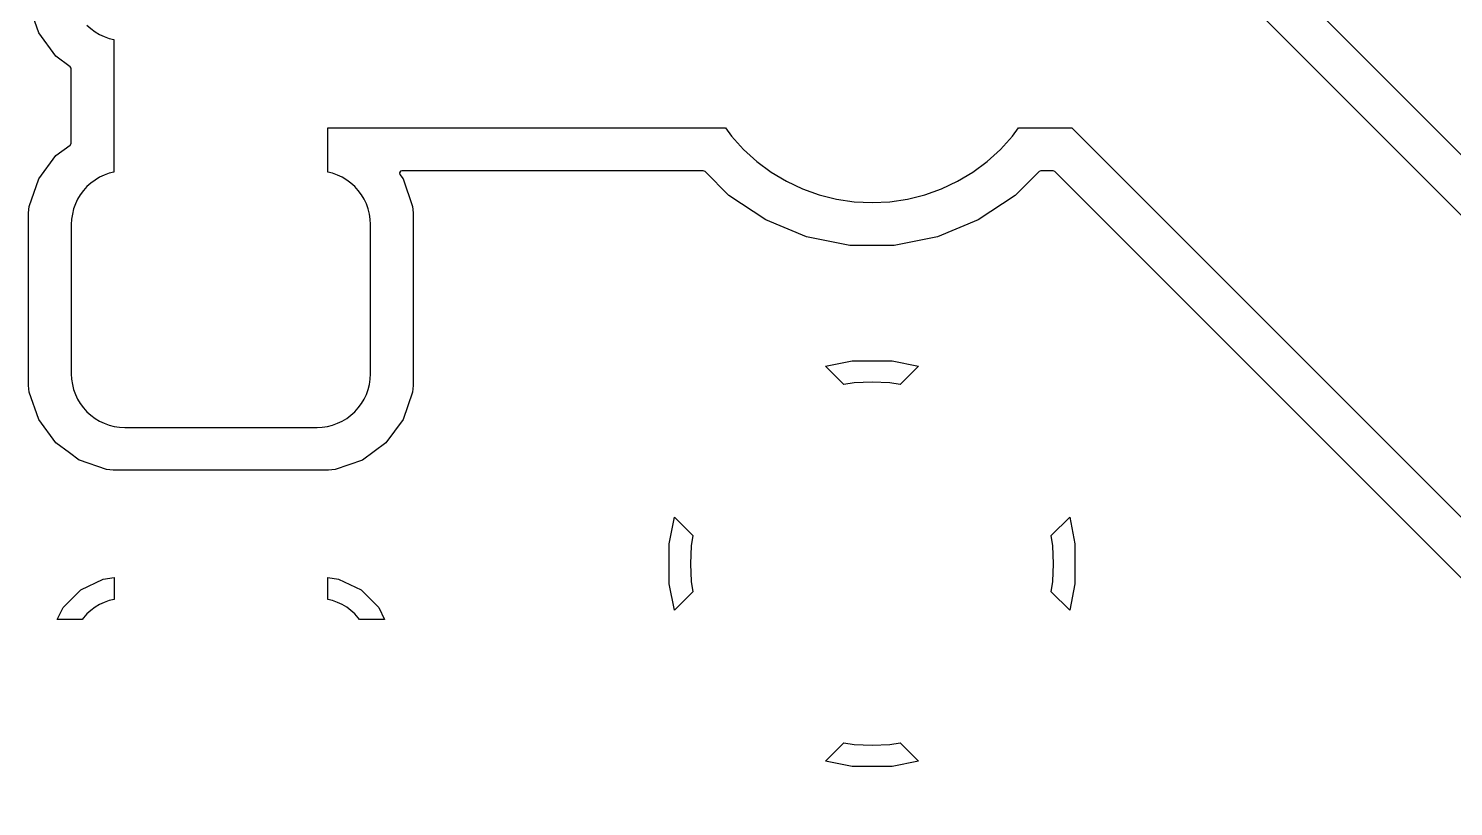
# Model space of a CAD drawing. Header units: metres. Extents: x 44.9 to 117.2, y -105.5 to -49.4.
# Drawn here: x 69.58 to 76.25, y -67.94 to -64.3 of the extents above; entities that cross this region are included whole.
import ezdxf

# ---------------------------------------------------------------- set-up
doc = ezdxf.new("R2010")
doc.units = ezdxf.units.M

msp = doc.modelspace()

# ---------------------------------------------------------------- linework, layer by layer
for points in [[(75.1225, -63.7179), (77.8761, -66.4714)], [(80.4512, -69.3297), (75.0297, -63.9083)], [(79.7975, -70.3741), (74.3892, -64.9659), (74.3811, -64.9625), (74.3229, -64.9625), (74.3148, -64.9659), (74.2027, -65.078), (74.2027, -65.078), (74.2027, -65.078), (74.2027, -65.078), (74.2027, -65.078), (74.2027, -65.078), (74.0306, -65.1929), (74.0306, -65.1929), (74.0306, -65.1929), (74.0306, -65.1929), (74.0306, -65.1929), (74.0306, -65.1929), (73.8394, -65.2721), (73.8394, -65.2721), (73.8394, -65.2721), (73.8394, -65.2721), (73.8394, -65.2721), (73.8394, -65.2721), (73.6365, -65.3125), (73.6365, -65.3125), (73.6365, -65.3125), (73.6365, -65.3125), (73.6365, -65.3125), (73.6365, -65.3125), (73.4295, -65.3125), (73.4295, -65.3125), (73.4295, -65.3125), (73.4295, -65.3125), (73.4295, -65.3125), (73.4295, -65.3125), (73.2266, -65.2721), (73.2266, -65.2721), (73.2266, -65.2721), (73.2266, -65.2721), (73.2266, -65.2721), (73.2266, -65.2721), (73.0354, -65.1929), (73.0354, -65.1929), (73.0354, -65.1929), (73.0354, -65.1929), (73.0354, -65.1929), (73.0354, -65.1929), (72.8633, -65.078), (72.8633, -65.078), (72.8633, -65.078), (72.8633, -65.078), (72.8633, -65.078), (72.8633, -65.078), (72.7512, -64.9659), (72.7431, -64.9625), (71.3321, -64.9625), (71.3252, -64.9647), (71.3207, -64.9723), (71.3228, -64.9808), (71.3378, -65.0011), (71.3378, -65.0011), (71.3378, -65.0011), (71.3378, -65.0011), (71.3378, -65.0011), (71.3378, -65.0011), (71.3378, -65.0011), (71.3378, -65.0011), (71.3826, -65.1293), (71.3826, -65.1293), (71.3826, -65.1293), (71.3826, -65.1293), (71.3826, -65.1293), (71.3826, -65.1293), (71.3855, -65.1597), (71.3855, -65.1597), (71.3855, -65.1597), (71.3855, -65.1597), (71.3855, -65.9683), (71.3855, -65.9683), (71.3855, -65.9683), (71.3855, -65.9683), (71.3826, -65.9987), (71.3826, -65.9987), (71.3826, -65.9987), (71.3826, -65.9987), (71.3826, -65.9987), (71.3826, -65.9987), (71.3378, -66.1269), (71.3378, -66.1269), (71.3378, -66.1269), (71.3378, -66.1269), (71.3378, -66.1269), (71.3378, -66.1269), (71.3378, -66.1269), (71.3378, -66.1269), (71.2572, -66.2362), (71.2572, -66.2362), (71.2572, -66.2362), (71.2572, -66.2362), (71.2572, -66.2362), (71.2572, -66.2362), (71.2572, -66.2362), (71.2572, -66.2362), (71.1479, -66.3168), (71.1479, -66.3168), (71.1479, -66.3168), (71.1479, -66.3168), (71.1479, -66.3168), (71.1479, -66.3168), (71.1479, -66.3168), (71.1479, -66.3168), (71.0197, -66.3616), (71.0197, -66.3616), (71.0197, -66.3616), (71.0197, -66.3616), (71.0197, -66.3616), (71.0197, -66.3616), (70.9893, -66.3645), (70.9893, -66.3645), (70.9893, -66.3645), (70.9893, -66.3645), (69.9807, -66.3645), (69.9807, -66.3645), (69.9807, -66.3645), (69.9807, -66.3645), (69.9503, -66.3616), (69.9503, -66.3616), (69.9503, -66.3616), (69.9503, -66.3616), (69.9503, -66.3616), (69.9503, -66.3616), (69.9503, -66.3616), (69.9503, -66.3616), (69.9503, -66.3616), (69.9503, -66.3616), (69.9503, -66.3616), (69.9503, -66.3616), (69.9503, -66.3616), (69.9503, -66.3616), (69.9503, -66.3616), (69.8227, -66.317), (69.8221, -66.3168), (69.8221, -66.3168), (69.8221, -66.3168), (69.8221, -66.3168), (69.8221, -66.3168), (69.8221, -66.3168), (69.8221, -66.3168), (69.8221, -66.3168), (69.8221, -66.3168), (69.8221, -66.3168), (69.8221, -66.3168), (69.8221, -66.3168), (69.8221, -66.3168), (69.8221, -66.3168), (69.8221, -66.3168), (69.8221, -66.3168), (69.8221, -66.3168), (69.8221, -66.3168), (69.8221, -66.3168), (69.8221, -66.3168), (69.8221, -66.3168), (69.8221, -66.3168), (69.8221, -66.3168), (69.8221, -66.3168), (69.8221, -66.3168), (69.8221, -66.3168), (69.8221, -66.3168), (69.8221, -66.3168), (69.8221, -66.3168), (69.8221, -66.3168), (69.8221, -66.3168), (69.8221, -66.3168), (69.7761, -66.2829), (69.7128, -66.2362), (69.7128, -66.2362), (69.7128, -66.2362), (69.7128, -66.2362), (69.7128, -66.2362), (69.7128, -66.2362), (69.7128, -66.2362), (69.7128, -66.2362), (69.6322, -66.1269), (69.6322, -66.1269), (69.6322, -66.1269), (69.6322, -66.1269), (69.6322, -66.1269), (69.6322, -66.1269), (69.6322, -66.1269), (69.6322, -66.1269), (69.6322, -66.1269), (69.6322, -66.1269), (69.6322, -66.1269), (69.6322, -66.1269), (69.6322, -66.1269), (69.5874, -65.9987), (69.5874, -65.9987), (69.5874, -65.9987), (69.5874, -65.9987), (69.5874, -65.9987), (69.5874, -65.9987), (69.5845, -65.9683), (69.5845, -65.9683), (69.5845, -65.9683), (69.5845, -65.9683), (69.5845, -65.1597), (69.5845, -65.1597), (69.5845, -65.1597), (69.5845, -65.1597), (69.5874, -65.1293), (69.5874, -65.1293), (69.5874, -65.1293), (69.5874, -65.1293), (69.5874, -65.1293), (69.5874, -65.1293), (69.6322, -65.0011), (69.6322, -65.0011), (69.6322, -65.0011), (69.6322, -65.0011), (69.6322, -65.0011), (69.6322, -65.0011), (69.6322, -65.0011), (69.6322, -65.0011), (69.6322, -65.0011), (69.6322, -65.0011), (69.6322, -65.0011), (69.6322, -65.0011), (69.6322, -65.0011), (69.7128, -64.8919), (69.7128, -64.8919), (69.7128, -64.8919), (69.7128, -64.8919), (69.7128, -64.8919), (69.7128, -64.8919), (69.7128, -64.8918), (69.7128, -64.8918), (69.7128, -64.8918), (69.7128, -64.8918), (69.7128, -64.8918), (69.7128, -64.8918), (69.7798, -64.8424), (69.7798, -64.8424), (69.7811, -64.8413), (69.7845, -64.8332), (69.7845, -64.4848), (69.7844, -64.4831), (69.7798, -64.4756), (69.7128, -64.4262), (69.7128, -64.4262), (69.7128, -64.4262), (69.7128, -64.4262), (69.7128, -64.4262), (69.7128, -64.4262), (69.7128, -64.4262), (69.7128, -64.4262), (69.6322, -64.3169), (69.6322, -64.3169), (69.6322, -64.3169), (69.6322, -64.3169), (69.6322, -64.3169), (69.6322, -64.3169), (69.6322, -64.3169), (69.6322, -64.3169), (69.6322, -64.3169), (69.6322, -64.3169), (69.6322, -64.3169), (69.6322, -64.3169), (69.6322, -64.3169), (69.5874, -64.1887)], [(69.8582, -64.2808), (69.8764, -64.2973), (69.8961, -64.3119), (69.9172, -64.3245), (69.9393, -64.335), (69.9624, -64.3432), (69.9624, -64.3432), (69.9847, -64.3488), (69.9847, -64.3488), (69.9847, -64.3488), (69.9847, -64.3488), (69.9847, -64.3488), (69.9847, -64.3488), (69.9847, -64.3488), (69.9847, -64.3488), (69.9847, -64.3488), (69.9847, -64.3488), (69.9847, -64.3488), (69.9847, -64.3488), (69.9847, -64.3488), (69.9847, -64.3488), (69.9847, -64.3488), (69.9847, -64.3488), (69.9847, -64.3488), (69.9847, -64.3488), (69.9847, -64.3488), (69.9847, -64.3488), (69.9847, -64.3488), (69.9847, -64.3488), (69.9847, -64.3488), (69.9847, -64.3488), (69.9847, -64.3488), (69.9847, -64.3488), (69.9847, -64.3488), (69.9847, -64.3488), (69.9847, -64.3488), (69.9847, -64.3488), (69.9847, -64.9692), (69.9847, -64.9692), (69.9847, -64.9692), (69.9847, -64.9692), (69.9847, -64.9692), (69.9847, -64.9692), (69.9847, -64.9692), (69.9847, -64.9692), (69.9847, -64.9692), (69.9847, -64.9692), (69.9847, -64.9692), (69.9847, -64.9692), (69.9847, -64.9692), (69.9847, -64.9692), (69.9847, -64.9692), (69.9847, -64.9692), (69.9847, -64.9692), (69.9847, -64.9692), (69.9847, -64.9692), (69.9847, -64.9692), (69.9847, -64.9692), (69.9847, -64.9692), (69.9847, -64.9692), (69.9847, -64.9692), (69.9847, -64.9692), (69.9847, -64.9692), (69.9847, -64.9692), (69.9847, -64.9692), (69.9847, -64.9692), (69.9847, -64.9692), (69.9624, -64.9748), (69.9393, -64.983), (69.9172, -64.9935), (69.8961, -65.0061), (69.8764, -65.0207), (69.8582, -65.0372), (69.8417, -65.0554), (69.8271, -65.0751), (69.8145, -65.0962), (69.804, -65.1183), (69.7958, -65.1414), (69.7958, -65.1414), (69.7898, -65.1652), (69.7862, -65.1895), (69.785, -65.214), (69.785, -65.914), (69.7862, -65.9385)], [(69.7862, -65.9385), (69.7898, -65.9628), (69.7958, -65.9866), (69.804, -66.0097), (69.8145, -66.0318), (69.8271, -66.0529), (69.8417, -66.0726), (69.8582, -66.0908), (69.8764, -66.1073), (69.8961, -66.1219), (69.9172, -66.1345), (69.9393, -66.145), (69.9624, -66.1532), (69.9624, -66.1532), (69.9862, -66.1592), (70.0105, -66.1628), (70.035, -66.164), (70.935, -66.164), (70.9595, -66.1628), (70.9838, -66.1592), (71.0076, -66.1532), (71.0307, -66.145), (71.0528, -66.1345), (71.0739, -66.1219), (71.0936, -66.1073), (71.1118, -66.0908), (71.1283, -66.0726), (71.1429, -66.0529), (71.1555, -66.0318), (71.166, -66.0097), (71.1742, -65.9866), (71.1742, -65.9866), (71.1802, -65.9628), (71.1838, -65.9385), (71.185, -65.914), (71.185, -65.214), (71.1838, -65.1895), (71.1802, -65.1652), (71.1742, -65.1414), (71.166, -65.1183), (71.1555, -65.0962), (71.1429, -65.0751), (71.1283, -65.0554), (71.1118, -65.0372), (71.0936, -65.0207), (71.0739, -65.0061), (71.0528, -64.9935), (71.0307, -64.983), (71.0076, -64.9748), (71.0076, -64.9748), (70.9853, -64.9692), (70.9853, -64.9692), (70.9853, -64.9692), (70.9853, -64.9692), (70.9853, -64.9692), (70.9853, -64.9692), (70.9853, -64.9692), (70.9853, -64.9692), (70.9853, -64.9692), (70.9853, -64.9692), (70.9853, -64.9692), (70.9853, -64.9692), (70.9853, -64.9692), (70.9853, -64.9692), (70.9853, -64.9692), (70.9853, -64.9692), (70.9853, -64.9692), (70.9853, -64.9692), (70.9853, -64.9692), (70.9853, -64.9692), (70.9853, -64.9692), (70.9853, -64.9692), (70.9853, -64.9692), (70.9853, -64.9692), (70.9853, -64.9692), (70.9853, -64.9692), (70.9853, -64.9692), (70.9853, -64.9692), (70.9853, -64.9692), (70.9853, -64.9692), (70.9853, -64.7623), (70.9853, -64.7623), (70.9853, -64.7623), (70.9853, -64.7623), (70.9853, -64.7623), (70.9853, -64.7623), (70.9853, -64.7623), (70.9853, -64.7623), (70.9853, -64.7623), (70.9853, -64.7623), (70.9853, -64.7623), (70.9853, -64.7623), (70.9853, -64.7623), (70.9853, -64.7623), (70.9853, -64.7623), (70.9853, -64.7623), (70.9853, -64.7623), (70.9853, -64.7623), (70.9853, -64.7623), (70.9853, -64.7623), (70.9853, -64.7623), (70.9853, -64.7623), (70.9853, -64.7623), (70.9853, -64.7623), (70.9853, -64.7623), (70.9853, -64.7623), (70.9853, -64.7623), (70.9853, -64.7623), (70.9853, -64.7623), (70.9853, -64.7623), (70.9853, -64.7623), (70.9853, -64.7623), (70.9853, -64.7623), (70.9853, -64.7623), (72.847, -64.7623), (72.847, -64.7623), (72.847, -64.7623), (72.847, -64.7623), (72.847, -64.7623), (72.847, -64.7623), (72.847, -64.7623), (72.847, -64.7623), (72.847, -64.7623), (72.847, -64.7623), (72.847, -64.7623), (72.847, -64.7623), (72.847, -64.7623), (72.847, -64.7623), (72.847, -64.7623), (72.847, -64.7623), (72.847, -64.7623), (72.847, -64.7623), (72.847, -64.7623), (72.847, -64.7623), (72.847, -64.7623), (72.847, -64.7623), (72.8759, -64.8012), (72.932, -64.863), (72.9938, -64.9191), (73.0608, -64.9687), (73.1323, -65.0116), (73.2077, -65.0473), (73.2863, -65.0754), (73.2863, -65.0754), (73.3672, -65.0957), (73.4497, -65.1079), (73.533, -65.112), (73.6163, -65.1079), (73.6988, -65.0957), (73.7797, -65.0754), (73.8583, -65.0473), (73.9337, -65.0116), (74.0052, -64.9687), (74.0722, -64.9191), (74.134, -64.863), (74.1901, -64.8012), (74.219, -64.7623), (74.219, -64.7623), (74.219, -64.7623), (74.219, -64.7623), (74.219, -64.7623), (74.219, -64.7623), (74.219, -64.7623), (74.219, -64.7623), (74.219, -64.7623), (74.219, -64.7623), (74.219, -64.7623), (74.219, -64.7623), (74.219, -64.7623), (74.219, -64.7623), (74.219, -64.7623), (74.219, -64.7623), (74.219, -64.7623), (74.219, -64.7623), (74.219, -64.7623), (74.219, -64.7623), (74.219, -64.7623), (74.219, -64.7623), (74.4688, -64.7623), (74.4688, -64.7623), (74.4688, -64.7623), (74.4688, -64.7623), (74.4688, -64.7623), (74.4688, -64.7623), (74.4688, -64.7623), (74.4688, -64.7623), (74.4688, -64.7623), (74.4688, -64.7623), (74.4688, -64.7623), (74.4688, -64.7623), (74.4688, -64.7623), (74.4688, -64.7623), (74.4688, -64.7623), (74.4688, -64.7623), (74.4688, -64.7623), (74.4688, -64.7623), (79.8903, -70.1837)], [(73.4497, -65.9561), (73.4014, -65.9633), (73.4014, -65.9633), (73.4014, -65.9633), (73.4014, -65.9633), (73.4014, -65.9633), (73.4014, -65.9633), (73.4014, -65.9633), (73.4014, -65.9633), (73.4014, -65.9633), (73.4014, -65.9633), (73.4014, -65.9633), (73.4014, -65.9633), (73.4014, -65.9633), (73.4014, -65.9633), (73.4014, -65.9633), (73.4014, -65.9633), (73.4014, -65.9633), (73.4014, -65.9633), (73.4014, -65.9633), (73.4014, -65.9633), (73.3149, -65.8768), (73.3149, -65.8768), (73.3149, -65.8768), (73.3149, -65.8768), (73.3149, -65.8768), (73.3149, -65.8768), (73.3149, -65.8768), (73.3149, -65.8768), (73.3149, -65.8768), (73.3149, -65.8768), (73.3149, -65.8768), (73.3149, -65.8768), (73.3149, -65.8768), (73.3149, -65.8768), (73.3149, -65.8768), (73.3149, -65.8768), (73.3149, -65.8768), (73.3149, -65.8768), (73.3149, -65.8768), (73.3149, -65.8768), (73.3149, -65.8768), (73.3149, -65.8768), (73.3149, -65.8768), (73.3149, -65.8768), (73.3149, -65.8768), (73.3149, -65.8768), (73.3149, -65.8768), (73.3149, -65.8768), (73.3149, -65.8768), (73.3149, -65.8768), (73.3149, -65.8768), (73.3149, -65.8768), (73.3149, -65.8768), (73.3149, -65.8768), (73.3149, -65.8768), (73.3149, -65.8768), (73.3149, -65.8768), (73.3149, -65.8768), (73.3149, -65.8768), (73.3149, -65.8768), (73.3149, -65.8768), (73.3149, -65.8768), (73.3149, -65.8768), (73.3149, -65.8768), (73.3149, -65.8768), (73.3149, -65.8768), (73.4394, -65.852), (73.4394, -65.852), (73.4394, -65.852), (73.4394, -65.852), (73.4394, -65.852), (73.4394, -65.852), (73.6266, -65.852), (73.6266, -65.852), (73.6266, -65.852), (73.6266, -65.852), (73.6266, -65.852), (73.6266, -65.852), (73.7511, -65.8768), (73.7511, -65.8768), (73.7511, -65.8768), (73.7511, -65.8768), (73.7511, -65.8768), (73.7511, -65.8768), (73.7511, -65.8768), (73.7511, -65.8768), (73.7511, -65.8768), (73.7511, -65.8768), (73.7511, -65.8768), (73.7511, -65.8768), (73.7511, -65.8768), (73.7511, -65.8768), (73.7511, -65.8768), (73.7511, -65.8768), (73.7511, -65.8768), (73.7511, -65.8768), (73.7511, -65.8768), (73.7511, -65.8768), (73.7511, -65.8768), (73.7511, -65.8768), (73.7511, -65.8768), (73.7511, -65.8768), (73.7511, -65.8768), (73.7511, -65.8768), (73.7511, -65.8768), (73.7511, -65.8768), (73.7511, -65.8768), (73.7511, -65.8768), (73.7511, -65.8768), (73.7511, -65.8768), (73.7511, -65.8768), (73.7511, -65.8768), (73.7511, -65.8768), (73.7511, -65.8768), (73.7511, -65.8768), (73.7511, -65.8768), (73.7511, -65.8768), (73.7511, -65.8768), (73.7511, -65.8768), (73.7511, -65.8768), (73.7511, -65.8768), (73.7511, -65.8768), (73.7511, -65.8768), (73.7511, -65.8768), (73.6646, -65.9633), (73.6646, -65.9633), (73.6646, -65.9633), (73.6646, -65.9633), (73.6646, -65.9633), (73.6646, -65.9633), (73.6646, -65.9633), (73.6646, -65.9633), (73.6646, -65.9633), (73.6646, -65.9633), (73.6646, -65.9633), (73.6646, -65.9633), (73.6646, -65.9633), (73.6646, -65.9633), (73.6646, -65.9633), (73.6646, -65.9633), (73.6646, -65.9633), (73.6646, -65.9633), (73.6646, -65.9633), (73.6646, -65.9633), (73.6163, -65.9561), (73.533, -65.952), (73.4497, -65.9561)], [(72.583, -66.7084), (72.6078, -66.5839), (72.6078, -66.5839), (72.6078, -66.5839), (72.6078, -66.5839), (72.6078, -66.5839), (72.6078, -66.5839), (72.6078, -66.5839), (72.6078, -66.5839), (72.6078, -66.5839), (72.6078, -66.5839), (72.6078, -66.5839), (72.6078, -66.5839), (72.6078, -66.5839), (72.6078, -66.5839), (72.6078, -66.5839), (72.6078, -66.5839), (72.6078, -66.5839), (72.6078, -66.5839), (72.6078, -66.5839), (72.6078, -66.5839), (72.6078, -66.5839), (72.6078, -66.5839), (72.6078, -66.5839), (72.6078, -66.5839), (72.6078, -66.5839), (72.6078, -66.5839), (72.6078, -66.5839), (72.6078, -66.5839), (72.6078, -66.5839), (72.6078, -66.5839), (72.6078, -66.5839), (72.6078, -66.5839), (72.6078, -66.5839), (72.6078, -66.5839), (72.6078, -66.5839), (72.6078, -66.5839), (72.6078, -66.5839), (72.6078, -66.5839), (72.6078, -66.5839), (72.6078, -66.5839), (72.6078, -66.5839), (72.6078, -66.5839), (72.6078, -66.5839), (72.6078, -66.5839), (72.6078, -66.5839), (72.6078, -66.5839), (72.6943, -66.6704), (72.6943, -66.6704), (72.6943, -66.6704), (72.6943, -66.6704), (72.6943, -66.6704), (72.6943, -66.6704), (72.6943, -66.6704), (72.6943, -66.6704), (72.6943, -66.6704), (72.6943, -66.6704), (72.6943, -66.6704), (72.6943, -66.6704), (72.6943, -66.6704), (72.6943, -66.6704), (72.6943, -66.6704), (72.6943, -66.6704), (72.6943, -66.6704), (72.6943, -66.6704), (72.6943, -66.6704), (72.6943, -66.6704), (72.6871, -66.7187), (72.683, -66.802), (72.6871, -66.8853), (72.6943, -66.9336), (72.6943, -66.9336), (72.6943, -66.9336), (72.6943, -66.9336), (72.6943, -66.9336), (72.6943, -66.9336), (72.6943, -66.9336), (72.6943, -66.9336), (72.6943, -66.9336), (72.6943, -66.9336), (72.6943, -66.9336), (72.6943, -66.9336), (72.6943, -66.9336), (72.6943, -66.9336), (72.6943, -66.9336), (72.6943, -66.9336), (72.6943, -66.9336), (72.6943, -66.9336), (72.6943, -66.9336), (72.6943, -66.9336), (72.6078, -67.0201), (72.6078, -67.0201), (72.6078, -67.0201), (72.6078, -67.0201), (72.6078, -67.0201), (72.6078, -67.0201), (72.6078, -67.0201), (72.6078, -67.0201), (72.6078, -67.0201), (72.6078, -67.0201), (72.6078, -67.0201), (72.6078, -67.0201), (72.6078, -67.0201), (72.6078, -67.0201), (72.6078, -67.0201), (72.6078, -67.0201), (72.6078, -67.0201), (72.6078, -67.0201), (72.6078, -67.0201), (72.6078, -67.0201), (72.6078, -67.0201), (72.6078, -67.0201), (72.6078, -67.0201), (72.6078, -67.0201), (72.6078, -67.0201), (72.6078, -67.0201), (72.6078, -67.0201), (72.6078, -67.0201), (72.6078, -67.0201), (72.6078, -67.0201), (72.6078, -67.0201), (72.6078, -67.0201), (72.6078, -67.0201), (72.6078, -67.0201), (72.6078, -67.0201), (72.6078, -67.0201), (72.6078, -67.0201), (72.6078, -67.0201), (72.6078, -67.0201), (72.6078, -67.0201), (72.6078, -67.0201), (72.6078, -67.0201), (72.6078, -67.0201), (72.6078, -67.0201), (72.6078, -67.0201), (72.6078, -67.0201), (72.583, -66.8956), (72.583, -66.8956), (72.583, -66.8956), (72.583, -66.8956), (72.583, -66.8956), (72.583, -66.8956), (72.583, -66.7084), (72.583, -66.7084), (72.583, -66.7084), (72.583, -66.7084), (72.583, -66.7084), (72.583, -66.7084)], [(74.3717, -66.9336), (74.3789, -66.8853), (74.383, -66.802), (74.3789, -66.7187), (74.3717, -66.6704), (74.3717, -66.6704), (74.3717, -66.6704), (74.3717, -66.6704), (74.3717, -66.6704), (74.3717, -66.6704), (74.3717, -66.6704), (74.3717, -66.6704), (74.3717, -66.6704), (74.3717, -66.6704), (74.3717, -66.6704), (74.3717, -66.6704), (74.3717, -66.6704), (74.3717, -66.6704), (74.3717, -66.6704), (74.3717, -66.6704), (74.3717, -66.6704), (74.3717, -66.6704), (74.3717, -66.6704), (74.3717, -66.6704), (74.4582, -66.5839), (74.4582, -66.5839), (74.4582, -66.5839), (74.4582, -66.5839), (74.4582, -66.5839), (74.4582, -66.5839), (74.4582, -66.5839), (74.4582, -66.5839), (74.4582, -66.5839), (74.4582, -66.5839), (74.4582, -66.5839), (74.4582, -66.5839), (74.4582, -66.5839), (74.4582, -66.5839), (74.4582, -66.5839), (74.4582, -66.5839), (74.4582, -66.5839), (74.4582, -66.5839), (74.4582, -66.5839), (74.4582, -66.5839), (74.4582, -66.5839), (74.4582, -66.5839), (74.4582, -66.5839), (74.4582, -66.5839), (74.4582, -66.5839), (74.4582, -66.5839), (74.4582, -66.5839), (74.4582, -66.5839), (74.4582, -66.5839), (74.4582, -66.5839), (74.4582, -66.5839), (74.4582, -66.5839), (74.4582, -66.5839), (74.4582, -66.5839), (74.4582, -66.5839), (74.4582, -66.5839), (74.4582, -66.5839), (74.4582, -66.5839), (74.4582, -66.5839), (74.4582, -66.5839), (74.4582, -66.5839), (74.4582, -66.5839), (74.4582, -66.5839), (74.4582, -66.5839), (74.4582, -66.5839), (74.4582, -66.5839), (74.483, -66.7084), (74.483, -66.7084), (74.483, -66.7084), (74.483, -66.7084), (74.483, -66.7084), (74.483, -66.7084), (74.483, -66.8956), (74.483, -66.8956), (74.483, -66.8956), (74.483, -66.8956), (74.483, -66.8956), (74.483, -66.8956), (74.4582, -67.0201), (74.4582, -67.0201), (74.4582, -67.0201), (74.4582, -67.0201), (74.4582, -67.0201), (74.4582, -67.0201), (74.4582, -67.0201), (74.4582, -67.0201), (74.4582, -67.0201), (74.4582, -67.0201), (74.4582, -67.0201), (74.4582, -67.0201), (74.4582, -67.0201), (74.4582, -67.0201), (74.4582, -67.0201), (74.4582, -67.0201), (74.4582, -67.0201), (74.4582, -67.0201), (74.4582, -67.0201), (74.4582, -67.0201), (74.4582, -67.0201), (74.4582, -67.0201), (74.4582, -67.0201), (74.4582, -67.0201), (74.4582, -67.0201), (74.4582, -67.0201), (74.4582, -67.0201), (74.4582, -67.0201), (74.4582, -67.0201), (74.4582, -67.0201), (74.4582, -67.0201), (74.4582, -67.0201), (74.4582, -67.0201), (74.4582, -67.0201), (74.4582, -67.0201), (74.4582, -67.0201), (74.4582, -67.0201), (74.4582, -67.0201), (74.4582, -67.0201), (74.4582, -67.0201), (74.4582, -67.0201), (74.4582, -67.0201), (74.4582, -67.0201), (74.4582, -67.0201), (74.4582, -67.0201), (74.4582, -67.0201), (74.3717, -66.9336), (74.3717, -66.9336), (74.3717, -66.9336), (74.3717, -66.9336), (74.3717, -66.9336), (74.3717, -66.9336), (74.3717, -66.9336), (74.3717, -66.9336), (74.3717, -66.9336), (74.3717, -66.9336), (74.3717, -66.9336), (74.3717, -66.9336), (74.3717, -66.9336), (74.3717, -66.9336), (74.3717, -66.9336), (74.3717, -66.9336), (74.3717, -66.9336), (74.3717, -66.9336), (74.3717, -66.9336), (74.3717, -66.9336)], [(69.8417, -67.0554), (69.8354, -67.064), (69.8354, -67.064), (69.8354, -67.064), (69.8354, -67.064), (69.8354, -67.064), (69.8354, -67.064), (69.8354, -67.064), (69.8354, -67.064), (69.8354, -67.064), (69.8354, -67.064), (69.8354, -67.064), (69.8354, -67.064), (69.8354, -67.064), (69.8354, -67.064), (69.8354, -67.064), (69.8354, -67.064), (69.8354, -67.064), (69.8354, -67.064), (69.8354, -67.064), (69.8354, -67.064), (69.8354, -67.064), (69.8354, -67.064), (69.7187, -67.064), (69.7187, -67.064), (69.7187, -67.064), (69.7187, -67.064), (69.7187, -67.064), (69.7187, -67.064), (69.7187, -67.064), (69.7187, -67.064), (69.7187, -67.064), (69.7187, -67.064), (69.7187, -67.064), (69.7187, -67.064), (69.7187, -67.064), (69.7187, -67.064), (69.7187, -67.064), (69.7187, -67.064), (69.7187, -67.064), (69.7187, -67.064), (69.7187, -67.064), (69.7187, -67.064), (69.7187, -67.064), (69.7187, -67.064), (69.7187, -67.064), (69.7187, -67.064), (69.7187, -67.064), (69.7187, -67.064), (69.7187, -67.064), (69.7187, -67.064), (69.7187, -67.064), (69.7187, -67.064), (69.7187, -67.064), (69.7187, -67.064), (69.7187, -67.064), (69.7187, -67.064), (69.7187, -67.064), (69.7187, -67.064), (69.7187, -67.064), (69.7187, -67.064), (69.7187, -67.064), (69.7187, -67.064), (69.7187, -67.064), (69.7187, -67.064), (69.7187, -67.064), (69.7187, -67.064), (69.7187, -67.064), (69.7187, -67.064), (69.7462, -67.0078), (69.7462, -67.0078), (69.7462, -67.0078), (69.7462, -67.0078), (69.7462, -67.0078), (69.7462, -67.0078), (69.7462, -67.0078), (69.7462, -67.0078), (69.8288, -66.9252), (69.8288, -66.9252), (69.8288, -66.9252), (69.8288, -66.9252), (69.8288, -66.9252), (69.8288, -66.9252), (69.8288, -66.9252), (69.8288, -66.9252), (69.9337, -66.8739), (69.9337, -66.8739), (69.9337, -66.8739), (69.9337, -66.8739), (69.9337, -66.8739), (69.9337, -66.8739), (69.9337, -66.8739), (69.9337, -66.8739), (69.9337, -66.8739), (69.9337, -66.8739), (69.985, -66.8664), (69.985, -66.8664), (69.985, -66.8664), (69.985, -66.8664), (69.985, -66.8664), (69.985, -66.8664), (69.985, -66.8664), (69.985, -66.8664), (69.985, -66.8664), (69.985, -66.8664), (69.985, -66.8664), (69.985, -66.8664), (69.985, -66.8664), (69.985, -66.8664), (69.985, -66.8664), (69.985, -66.8664), (69.985, -66.8664), (69.985, -66.8664), (69.985, -66.8664), (69.985, -66.8664), (69.985, -66.8664), (69.985, -66.8664), (69.985, -66.8664), (69.985, -66.8664), (69.985, -66.8664), (69.985, -66.8664), (69.985, -66.8664), (69.985, -66.8664), (69.985, -66.8664), (69.985, -66.8664), (69.985, -66.8664), (69.985, -66.8664), (69.985, -66.8664), (69.985, -66.8664), (69.985, -66.8664), (69.985, -66.8664), (69.985, -66.8664), (69.985, -66.8664), (69.985, -66.9691), (69.985, -66.9691), (69.985, -66.9691), (69.985, -66.9691), (69.985, -66.9691), (69.985, -66.9691), (69.985, -66.9691), (69.985, -66.9691), (69.985, -66.9691), (69.985, -66.9691), (69.985, -66.9691), (69.985, -66.9691), (69.985, -66.9691), (69.985, -66.9691), (69.985, -66.9691), (69.985, -66.9691), (69.985, -66.9691), (69.985, -66.9691), (69.985, -66.9691), (69.985, -66.9691), (69.985, -66.9691), (69.985, -66.9691), (69.985, -66.9691), (69.985, -66.9691), (69.985, -66.9691), (69.985, -66.9691), (69.985, -66.9691), (69.985, -66.9691), (69.985, -66.9691), (69.985, -66.9691), (69.9624, -66.9748), (69.9393, -66.983), (69.9172, -66.9935), (69.8961, -67.0061), (69.8764, -67.0207), (69.8582, -67.0372), (69.8417, -67.0554)], [(71.0076, -66.9748), (70.985, -66.9691), (70.985, -66.9691), (70.985, -66.9691), (70.985, -66.9691), (70.985, -66.9691), (70.985, -66.9691), (70.985, -66.9691), (70.985, -66.9691), (70.985, -66.9691), (70.985, -66.9691), (70.985, -66.9691), (70.985, -66.9691), (70.985, -66.9691), (70.985, -66.9691), (70.985, -66.9691), (70.985, -66.9691), (70.985, -66.9691), (70.985, -66.9691), (70.985, -66.9691), (70.985, -66.9691), (70.985, -66.9691), (70.985, -66.9691), (70.985, -66.9691), (70.985, -66.9691), (70.985, -66.9691), (70.985, -66.9691), (70.985, -66.9691), (70.985, -66.9691), (70.985, -66.9691), (70.985, -66.9691), (70.985, -66.8664), (70.985, -66.8664), (70.985, -66.8664), (70.985, -66.8664), (70.985, -66.8664), (70.985, -66.8664), (70.985, -66.8664), (70.985, -66.8664), (70.985, -66.8664), (70.985, -66.8664), (70.985, -66.8664), (70.985, -66.8664), (70.985, -66.8664), (70.985, -66.8664), (70.985, -66.8664), (70.985, -66.8664), (70.985, -66.8664), (70.985, -66.8664), (70.985, -66.8664), (70.985, -66.8664), (70.985, -66.8664), (70.985, -66.8664), (70.985, -66.8664), (70.985, -66.8664), (70.985, -66.8664), (70.985, -66.8664), (70.985, -66.8664), (70.985, -66.8664), (70.985, -66.8664), (70.985, -66.8664), (70.985, -66.8664), (70.985, -66.8664), (70.985, -66.8664), (70.985, -66.8664), (70.985, -66.8664), (70.985, -66.8664), (71.0362, -66.8739), (71.0362, -66.8739), (71.0362, -66.8739), (71.0362, -66.8739), (71.0363, -66.8739), (71.0363, -66.8739), (71.0363, -66.8739), (71.0363, -66.8739), (71.0363, -66.8739), (71.0363, -66.8739), (71.1412, -66.9252), (71.1412, -66.9252), (71.1412, -66.9252), (71.1412, -66.9252), (71.1412, -66.9252), (71.1412, -66.9252), (71.1412, -66.9252), (71.1412, -66.9252), (71.2238, -67.0078), (71.2238, -67.0078), (71.2238, -67.0078), (71.2238, -67.0078), (71.2238, -67.0078), (71.2238, -67.0078), (71.2238, -67.0078), (71.2238, -67.0078), (71.2513, -67.064), (71.2513, -67.064), (71.2513, -67.064), (71.2513, -67.064), (71.2513, -67.064), (71.2513, -67.064), (71.2513, -67.064), (71.2513, -67.064), (71.2513, -67.064), (71.2513, -67.064), (71.2513, -67.064), (71.2513, -67.064), (71.2513, -67.064), (71.2513, -67.064), (71.2513, -67.064), (71.2513, -67.064), (71.2513, -67.064), (71.2513, -67.064), (71.2513, -67.064), (71.2513, -67.064), (71.2513, -67.064), (71.2513, -67.064), (71.2513, -67.064), (71.2513, -67.064), (71.2513, -67.064), (71.2513, -67.064), (71.2513, -67.064), (71.2513, -67.064), (71.2513, -67.064), (71.2513, -67.064), (71.2513, -67.064), (71.2513, -67.064), (71.2513, -67.064), (71.2513, -67.064), (71.2513, -67.064), (71.2513, -67.064), (71.2513, -67.064), (71.2513, -67.064), (71.2513, -67.064), (71.2513, -67.064), (71.2513, -67.064), (71.2513, -67.064), (71.2513, -67.064), (71.2513, -67.064), (71.2513, -67.064), (71.2513, -67.064), (71.1346, -67.064), (71.1346, -67.064), (71.1346, -67.064), (71.1346, -67.064), (71.1346, -67.064), (71.1346, -67.064), (71.1346, -67.064), (71.1346, -67.064), (71.1346, -67.064), (71.1346, -67.064), (71.1346, -67.064), (71.1346, -67.064), (71.1346, -67.064), (71.1346, -67.064), (71.1346, -67.064), (71.1346, -67.064), (71.1346, -67.064), (71.1346, -67.064), (71.1346, -67.064), (71.1346, -67.064), (71.1346, -67.064), (71.1346, -67.064), (71.1283, -67.0554), (71.1118, -67.0372), (71.0936, -67.0207), (71.0739, -67.0061), (71.0528, -66.9935), (71.0307, -66.983), (71.0076, -66.9748), (71.0076, -66.9748)], [(73.4014, -67.6407), (73.4497, -67.6479), (73.533, -67.652), (73.6163, -67.6479), (73.6646, -67.6407), (73.6646, -67.6407), (73.6646, -67.6407), (73.6646, -67.6407), (73.6646, -67.6407), (73.6646, -67.6407), (73.6646, -67.6407), (73.6646, -67.6407), (73.6646, -67.6407), (73.6646, -67.6407), (73.6646, -67.6407), (73.6646, -67.6407), (73.6646, -67.6407), (73.6646, -67.6407), (73.6646, -67.6407), (73.6646, -67.6407), (73.6646, -67.6407), (73.6646, -67.6407), (73.6646, -67.6407), (73.6646, -67.6407), (73.7511, -67.7272), (73.7511, -67.7272), (73.7511, -67.7272), (73.7511, -67.7272), (73.7511, -67.7272), (73.7511, -67.7272), (73.7511, -67.7272), (73.7511, -67.7272), (73.7511, -67.7272), (73.7511, -67.7272), (73.7511, -67.7272), (73.7511, -67.7272), (73.7511, -67.7272), (73.7511, -67.7272), (73.7511, -67.7272), (73.7511, -67.7272), (73.7511, -67.7272), (73.7511, -67.7272), (73.7511, -67.7272), (73.7511, -67.7272), (73.7511, -67.7272), (73.7511, -67.7272), (73.7511, -67.7272), (73.7511, -67.7272), (73.7511, -67.7272), (73.7511, -67.7272), (73.7511, -67.7272), (73.7511, -67.7272), (73.7511, -67.7272), (73.7511, -67.7272), (73.7511, -67.7272), (73.7511, -67.7272), (73.7511, -67.7272), (73.7511, -67.7272), (73.7511, -67.7272), (73.7511, -67.7272), (73.7511, -67.7272), (73.7511, -67.7272), (73.7511, -67.7272), (73.7511, -67.7272), (73.7511, -67.7272), (73.7511, -67.7272), (73.7511, -67.7272), (73.7511, -67.7272), (73.7511, -67.7272), (73.7511, -67.7272), (73.6266, -67.752), (73.6266, -67.752), (73.6266, -67.752), (73.6266, -67.752), (73.6266, -67.752), (73.6266, -67.752), (73.4394, -67.752), (73.4394, -67.752), (73.4394, -67.752), (73.4394, -67.752), (73.4394, -67.752), (73.4394, -67.752), (73.3149, -67.7272), (73.3149, -67.7272), (73.3149, -67.7272), (73.3149, -67.7272), (73.3149, -67.7272), (73.3149, -67.7272), (73.3149, -67.7272), (73.3149, -67.7272), (73.3149, -67.7272), (73.3149, -67.7272), (73.3149, -67.7272), (73.3149, -67.7272), (73.3149, -67.7272), (73.3149, -67.7272), (73.3149, -67.7272), (73.3149, -67.7272), (73.3149, -67.7272), (73.3149, -67.7272), (73.3149, -67.7272), (73.3149, -67.7272), (73.3149, -67.7272), (73.3149, -67.7272), (73.3149, -67.7272), (73.3149, -67.7272), (73.3149, -67.7272), (73.3149, -67.7272), (73.3149, -67.7272), (73.3149, -67.7272), (73.3149, -67.7272), (73.3149, -67.7272), (73.3149, -67.7272), (73.3149, -67.7272), (73.3149, -67.7272), (73.3149, -67.7272), (73.3149, -67.7272), (73.3149, -67.7272), (73.3149, -67.7272), (73.3149, -67.7272), (73.3149, -67.7272), (73.3149, -67.7272), (73.3149, -67.7272), (73.3149, -67.7272), (73.3149, -67.7272), (73.3149, -67.7272), (73.3149, -67.7272), (73.3149, -67.7272), (73.4014, -67.6407), (73.4014, -67.6407), (73.4014, -67.6407), (73.4014, -67.6407), (73.4014, -67.6407), (73.4014, -67.6407), (73.4014, -67.6407), (73.4014, -67.6407), (73.4014, -67.6407), (73.4014, -67.6407), (73.4014, -67.6407), (73.4014, -67.6407), (73.4014, -67.6407), (73.4014, -67.6407), (73.4014, -67.6407), (73.4014, -67.6407), (73.4014, -67.6407), (73.4014, -67.6407), (73.4014, -67.6407), (73.4014, -67.6407)]]:
    msp.add_lwpolyline(points)

doc.saveas('drawing.dxf')
